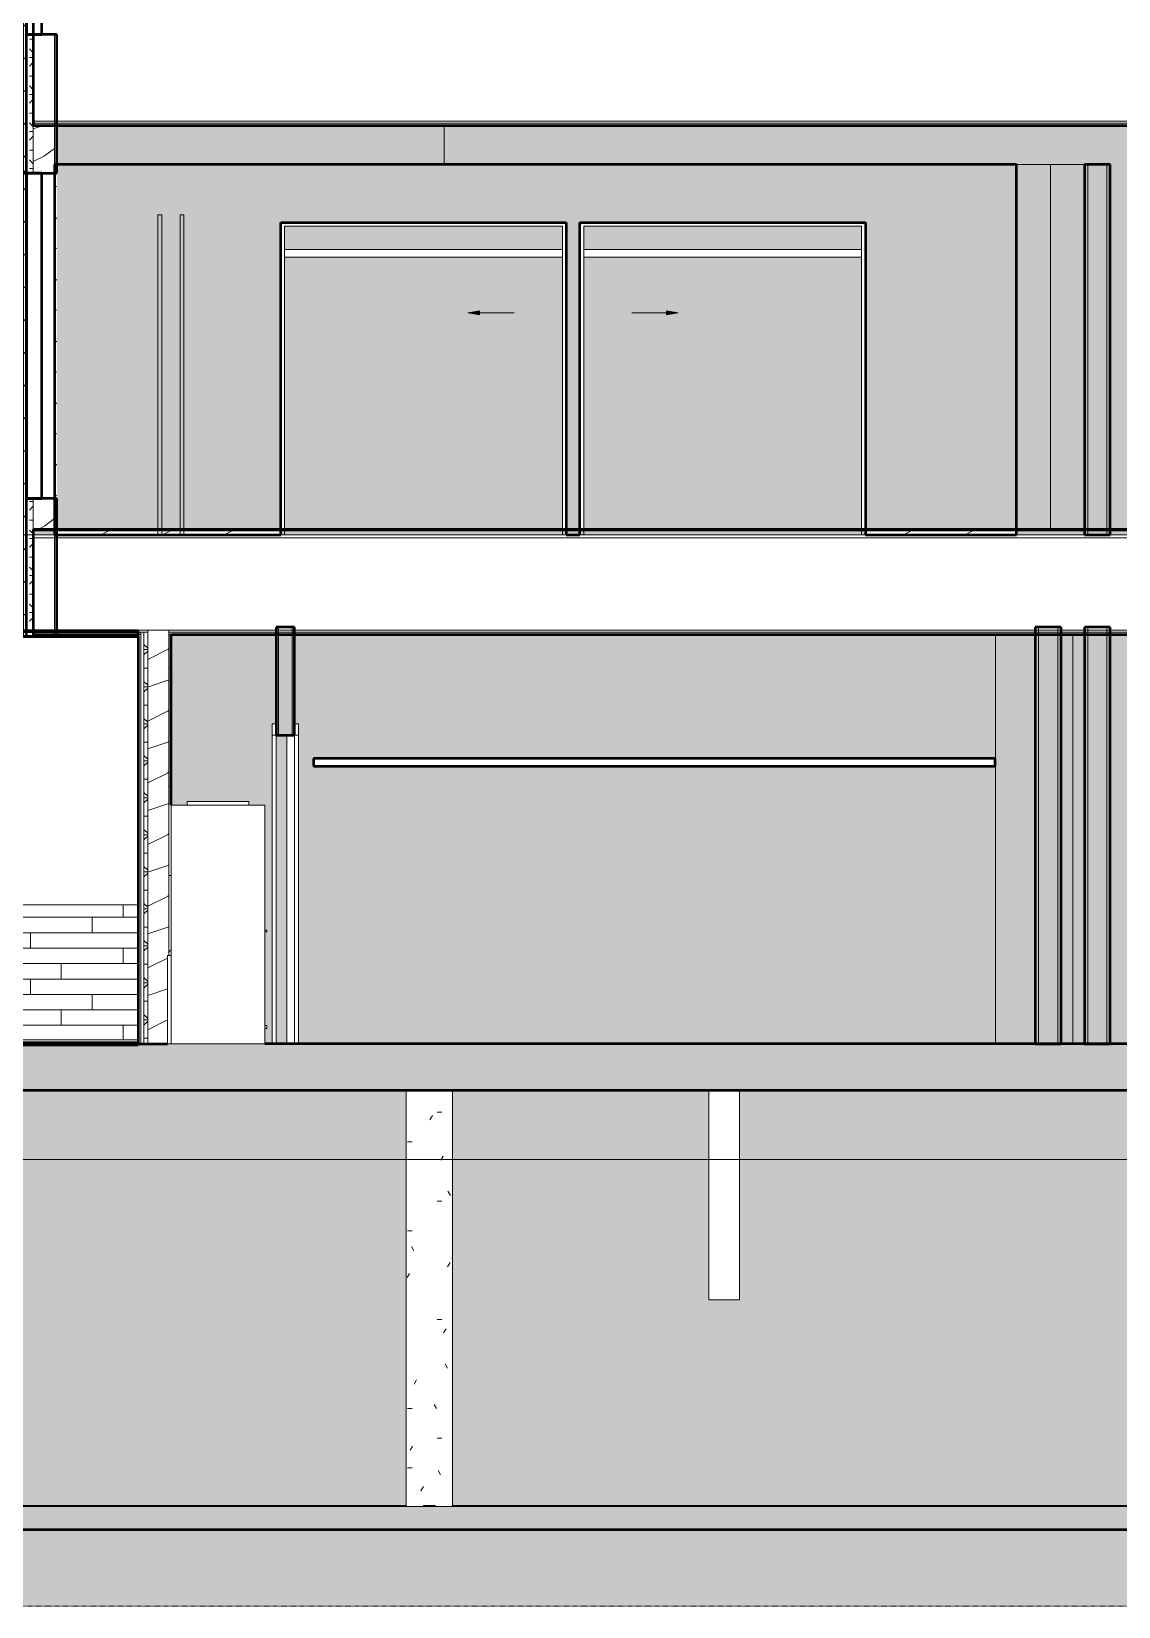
# Model space of a CAD drawing. Header units: inches. Extents: x 9584 to 15274, y -226 to 527.
# Drawn here: x 13151.4 to 13433.1, y -145.9 to 262.5 of the extents above; entities that cross this region are included whole.
import ezdxf

# ---------------------------------------------------------------- set-up
doc = ezdxf.new("R2010")
doc.units = ezdxf.units.IN
doc.header["$MEASUREMENT"] = 0
doc.linetypes.add('Aligning Line 1_8_', pattern=[0.25, 0.125, -0.125])
doc.linetypes.add('Grid Line 1_2_', pattern=[0.875, 0.5, -0.125, 0.125, -0.125])
for name, color, linetype, lineweight in [('0-5', 250, 'Continuous', 13), ('0-6', 90, 'Continuous', 5), ('A-AREA-PATT-2', 254, 'Continuous', 9), ('A-CLNG', 13, 'Continuous', 13), ('A-CLNG-1', 13, 'Continuous', 50), ('A-CLNG-PATT-1', 13, 'Continuous', 9), ('A-DETL-GENF', 92, 'Continuous', 9), ('A-DETL-GENF-2', 7, 'Continuous', 9), ('A-DOOR-3', 50, 'Continuous', 20), ('A-DOOR-FRAM-1', 7, 'Continuous', 9), ('A-DOOR-FRAM-2', 50, 'Continuous', 20), ('A-FLOR', 192, 'Continuous', 13), ('A-FLOR-1', 192, 'Continuous', 50), ('A-FLOR-LEVL-1', 51, 'Grid Line 1_2_', 9), ('A-FLOR-MCUT', 51, 'Continuous', 13), ('A-FLOR-PATT-1', 8, 'Continuous', 9), ('A-GENM', 5, 'Continuous', 9), ('A-GENM-2', 7, 'Continuous', 9), ('A-GENM-3', 5, 'Continuous', 50), ('A-WALL', 113, 'Continuous', 13), ('A-WALL-1', 250, 'Continuous', 13), ('A-WALL-2', 10, 'Continuous', 50), ('A-WALL-3', 113, 'Continuous', 50), ('A-WALL-PATT-1', 253, 'Continuous', 9), ('A-WALL-PATT-5', 111, 'Continuous', 9), ('C-BLDG-PADS-1', 253, 'Continuous', 9), ('C-BLDG-PADS-2', 250, 'Continuous', 13), ('C-TOPO', 7, 'Continuous', 9), ('C-TOPO-1', 10, 'Continuous', 50), ('G-ANNO-SYMB', 111, 'Aligning Line 1_8_', 9), ('G-ANNO-SYMB-1', 147, 'Aligning Line 1_8_', 9), ('M-EQPM-1', 7, 'Continuous', 9), ('Q-CASE-1', 10, 'Continuous', 50), ('Q-CASE-2', 7, 'Continuous', 9), ('S-COLS', 52, 'Continuous', 9)]:
    doc.layers.add(name, color=color, linetype=linetype, lineweight=lineweight)
doc.layers.add('A-AREA-PATT-1', color=7, linetype='Continuous', lineweight=9, transparency=1)
pattern_1 = [(216.87, (3263.504, 75.018), (47.980943, 31.987086), [7.997, -71.971]), (206.565, (3273.1, 70.22), (-15.993714, -15.994133), [17.881, -17.881]), (198.435, (3273.1, 62.223), (-31.98674, -15.99388), [10.115, -40.461])]
pattern_2 = [(0, (14338.271, 59.024), (30.72, 7.68), [1.267, -21.773, 1.267, -21.773, -122.88]), (0, (14338.271, 59.024), (30.72, 7.68), [-46.08, 1.267, -44.813, 1.267, -21.773, -53.76]), (0, (14338.271, 59.024), (30.72, 7.68), [-115.2, 1.267, -14.093, 1.267, -37.133]), (120, (14349.791, 62.864), (-22.011075, 22.7643), [1.267, -21.773, 1.267, -21.773, -122.88]), (120, (14349.791, 62.864), (-22.011075, 22.7643), [-46.08, 1.267, -44.813, 1.267, -21.773, -53.76]), (120, (14349.791, 62.864), (-22.011075, 22.7643), [-115.2, 1.267, -14.093, 1.267, -37.133]), (240, (14353.631, 78.224), (-8.708925, -30.4443), [1.267, -21.773, 1.267, -21.773, -122.88]), (240, (14353.631, 78.224), (-8.708925, -30.4443), [-46.08, 1.267, -44.813, 1.267, -21.773, -53.76]), (240, (14353.631, 78.224), (-8.708925, -30.4443), [-115.2, 1.267, -14.093, 1.267, -37.133])]
pattern_3 = [(50, (14338.271, 59.024), (27.5427, -2.40992), [2.88, -31.68]), (355, (14338.27, 59.024), (-5.32784, 28.88427), [2.304, -25.344]), (100.451, (14340.567, 58.823), (22.2153, 26.47393), [2.448, -26.924]), (46.184, (14338.27, 66.704), (40.9819, -6.3564), [4.32, -47.52]), (96.636, (14341.687, 66.175), (35.8907, 37.4062), [3.671, -40.386]), (351.184, (14338.27, 66.704), (35.891, 37.4062), [3.456, -38.016]), (21, (14342.111, 64.784), (22.92104, -15.46073), [2.88, -31.68]), (326, (14342.11, 64.784), (9.34353, 27.84574), [2.304, -25.344]), (71.451, (14344.02, 63.496), (32.26477, 12.3844), [2.448, -26.924]), (37.5, (14338.271, 59.024), (0.466855, 12.78271), [1.267, -23.77, 1.267, -24.461, -25.44]), (37.5, (14338.271, 59.024), (0.466855, 12.78271), [-50.765, 1.267, -24.173]), (7.5, (14338.271, 59.024), (10.10159, 15.14509), [1.267, -13.402, 1.267, -23.194, -9.696]), (7.5, (14338.271, 59.024), (10.10159, 15.14509), [-39.13, 1.267, -8.429]), (327.5, (14329.708, 59.024), (20.49916, -0.86578), [1.267, -8.333, 1.267, -28.685, -39.744]), (327.5, (14329.708, 59.024), (20.49916, -0.86578), [-39.552, 1.267, -38.477]), (317.5, (14325.868, 59.024), (22.39478, 3.8443), [1.267, -11.213, 1.267, -18.624, -28.224]), (317.5, (14325.868, 59.024), (22.39478, 3.8443), [-32.371, 1.267, -26.957])]
pattern_4 = [(0, (14338.2713, 59.024), (0, 4.798), []), (315, (14338.2713, 59.024), (4.798427, 0), [6.786, -6.786]), (45, (14338.2713, 59.024), (4.798427, 0), [6.786, -6.786])]
pattern_5 = [(216.87, (14344.6693, 75.018), (47.980943, 31.987086), [7.997, -71.971]), (206.565, (14354.265, 70.22), (-15.993714, -15.994133), [17.881, -17.881]), (198.435, (14354.2653, 62.223), (-31.98674, -15.99388), [10.115, -40.461])]
pattern_6 = [(135, (3257.106, 59.024), (-4.24264, -4.24264), [])]

# ---------------------------------------------------------------- blocks, each defined once
blk = doc.blocks.new('CTR - 2nd Phase_rvt-2-BUILDING SECTION - NORTH_SOUTH - LOOKING WEST')
at = {"layer": 'A-FLOR-LEVL-1'}
for p, q in [((1856.66, 132), (4168.71, 132)), ((1856.66, 0), (4168.71, 0)), ((1856.66, -30), (4168.71, -30)), ((1856.66, -120), (4168.71, -120))]:
    blk.add_line(p, q, dxfattribs=at)
blk = doc.blocks.new('HVAC_SPVU_AlliedAir_MGE4 - HVAC_SPVU_AlliedAir_MGE4-1352620-BUILDING SECTION - NORTH_SOUTH - LOOKING WEST')
at = {"layer": 'M-EQPM-1'}
for p, q in [((2106.45, 0), (2106.45, 61.87)), ((2106.45, 61.87), (2130.7, 61.87)), ((2110.57, 62.87), (2126.57, 62.87)), ((2110.57, 61.87), (2110.57, 62.87)), ((2126.57, 61.87), (2126.57, 62.87)), ((2130.7, 61.87), (2130.7, 0)), ((2131.2, 29.5), (2130.7, 29.5)), ((2130.7, 29), (2131.2, 29)), ((2131.2, 29.49), (2131.2, 29.25)), ((2131.2, 29.25), (2131.2, 29.01)), ((2105.45, 0), (2105.45, 22.87)), ((2105.45, 22.87), (2106.45, 22.87)), ((2106.45, 22.87), (2106.45, 0)), ((2131.2, 4.75), (2130.7, 4.75)), ((2131.2, 4.74), (2131.2, 4.37)), ((2131.2, 4.37), (2131.2, 4.01)), ((2130.7, 4), (2131.2, 4)), ((2105.45, 0), (2106.45, 0)), ((2106.45, 0), (2130.7, 0))]:
    blk.add_line(p, q, dxfattribs=at)
blk = doc.blocks.new('Single-Flush - 30_ x 80_-V66-BUILDING SECTION - NORTH_SOUTH - LOOKING WEST')
at = {"layer": 'A-DOOR-3'}
for p, q in [((2136.37, 80), (2136.37, 0)), ((2138.37, 80), (2136.37, 80)), ((2138.37, 0), (2138.37, 80)), ((2136.37, 0), (2138.37, 0))]:
    blk.add_line(p, q, dxfattribs=at)
at = {"layer": 'A-DOOR-FRAM-1'}
for p, q in [((2132.62, 0), (2132.62, 80)), ((2133.62, 80), (2133.62, 0)), ((2139.37, 80), (2139.37, 0))]:
    blk.add_line(p, q, dxfattribs=at)
at = {"layer": 'A-DOOR-FRAM-2'}
for p, q in [((2132.62, 83), (2132.62, 80)), ((2133.62, 83), (2132.62, 83)), ((2133.62, 80), (2133.62, 83)), ((2139.37, 83), (2138.37, 83)), ((2138.37, 83), (2138.37, 80)), ((2139.37, 80), (2139.37, 83)), ((2132.62, 80), (2133.62, 80)), ((2138.37, 80), (2139.37, 80))]:
    blk.add_line(p, q, dxfattribs=at)
blk = doc.blocks.new('OD_CW_Closet - OD_CW_Closet-1801917-BUILDING SECTION - NORTH_SOUTH - LOOKING WEST')
at = {"layer": 'Q-CASE-1'}
for p, q in [((2143.27, 74), (2143.27, 72)), ((2319.92, 74), (2143.27, 74)), ((2319.92, 72), (2319.92, 74)), ((2143.27, 72), (2319.92, 72))]:
    blk.add_line(p, q, dxfattribs=at)
blk = doc.blocks.new('Single-Flush - 30_ x 80_-V75-BUILDING SECTION - NORTH_SOUTH - LOOKING WEST')
at = {"layer": 'A-DOOR-FRAM-2'}
for p, q in [((2102.97, 215), (2102.97, 132)), ((2103.97, 215), (2102.97, 215)), ((2103.97, 132), (2103.97, 215)), ((2109.72, 215), (2108.72, 215)), ((2108.72, 215), (2108.72, 132)), ((2109.72, 132), (2109.72, 215)), ((2102.97, 132), (2103.97, 132)), ((2108.72, 132), (2109.72, 132))]:
    blk.add_line(p, q, dxfattribs=at)
blk = doc.blocks.new('FOLDING_SLIDING CLOSET - 72_ x 80_-V76-BUILDING SECTION - NORTH_SOUTH - LOOKING WEST')
at = {"layer": 'A-DETL-GENF'}
blk.add_hatch(color=256, dxfattribs=at).paths.add_polyline_path([(2186.34, 189), (2186.34, 190.06), (2183.32, 189.53)], flags=0)
at = {"layer": 'A-DETL-GENF-2'}
for p, q in [((2186.34, 190.06), (2183.32, 189.53)), ((2195.32, 189.53), (2183.32, 189.53)), ((2183.32, 189.53), (2186.34, 189)), ((2186.34, 189), (2186.34, 190.06))]:
    blk.add_line(p, q, dxfattribs=at)
at = {"layer": 'A-DOOR-FRAM-2'}
for p, q in [((2208.82, 213), (2134.82, 213)), ((2134.82, 213), (2134.82, 132)), ((2208.82, 132), (2208.82, 213)), ((2135.82, 132), (2135.82, 212)), ((2135.82, 212), (2207.82, 212)), ((2207.82, 212), (2207.82, 132)), ((2134.82, 132), (2135.82, 132)), ((2207.82, 132), (2208.82, 132))]:
    blk.add_line(p, q, dxfattribs=at)
blk = doc.blocks.new('OD_CW_Closet - OD_CW_Closet-1861637-BUILDING SECTION - NORTH_SOUTH - LOOKING WEST')
at = {"layer": 'Q-CASE-2'}
for p, q in [((2207.82, 206), (2135.82, 206)), ((2285.32, 206), (2213.32, 206)), ((2135.82, 204), (2207.82, 204)), ((2213.32, 204), (2285.32, 204))]:
    blk.add_line(p, q, dxfattribs=at)
blk = doc.blocks.new('FOLDING_SLIDING CLOSET - 72_ x 80_-V77-BUILDING SECTION - NORTH_SOUTH - LOOKING WEST')
at = {"layer": 'A-DETL-GENF'}
blk.add_hatch(color=256, dxfattribs=at).paths.add_polyline_path([(2234.81, 189), (2237.82, 189.53), (2234.81, 190.06)], flags=0)
at = {"layer": 'A-DETL-GENF-2'}
for p, q in [((2225.82, 189.53), (2237.82, 189.53)), ((2234.81, 190.06), (2237.82, 189.53)), ((2234.81, 189), (2234.81, 190.06)), ((2237.82, 189.53), (2234.81, 189))]:
    blk.add_line(p, q, dxfattribs=at)
at = {"layer": 'A-DOOR-FRAM-2'}
for p, q in [((2286.32, 213), (2212.32, 213)), ((2212.32, 213), (2212.32, 132)), ((2286.32, 132), (2286.32, 213)), ((2213.32, 132), (2213.32, 212)), ((2213.32, 212), (2285.32, 212)), ((2285.32, 212), (2285.32, 132)), ((2212.32, 132), (2213.32, 132)), ((2285.32, 132), (2286.32, 132))]:
    blk.add_line(p, q, dxfattribs=at)
blk = doc.blocks.new('CTR - 1st Phase - Unit Layouts_rvt-2-BUILDING SECTION - NORTH_SOUTH - LOOKING WEST')
at = {"layer": 'A-WALL-PATT-1'}
h = blk.add_hatch(dxfattribs=at)
h.set_pattern_fill('FP_45', color=256, style=0, pattern_type=2)
h.set_pattern_definition(pattern_1)
h.paths.add_polyline_path([(2076.17, 132), (2134.82, 132), (2134.82, 133.37), (2076.8, 133.37), (2076.8, 228), (2076.17, 228), (2076.17, 132.8)], flags=0)
h.paths.add_polyline_path([(2286.32, 132), (2325.51, 132), (2325.51, 133.37), (2286.32, 133.37)], flags=0)
h.paths.add_polyline_path([(2212.32, 133.25), (2212.32, 133.37), (2208.82, 133.37), (2208.82, 133.25), (2212.27, 133.25)], flags=0)
h = blk.add_hatch(dxfattribs=at)
h.set_pattern_fill('FP_45', color=256, style=0, pattern_type=2)
h.set_pattern_definition(pattern_1)
h.paths.add_polyline_path([(2348.92, 133), (2348.92, 133.37), (2343.97, 133.37), (2343.97, 133)], flags=0)
at = {"layer": 'A-WALL-1'}
for p, q in [((2325.51, 228), (2326.48, 228)), ((2334.3, 228), (2326.48, 228)), ((2343.08, 228), (2334.3, 228)), ((2334.3, 133.37), (2334.3, 228)), ((2343.97, 228), (2343.97, 132)), ((2348.92, 228), (2348.92, 132)), ((2134.25, 108), (2134.25, 80)), ((2137.75, 108), (2137.75, 80)), ((2331.22, 108), (2331.22, 0)), ((2336.17, 108), (2336.17, 0)), ((2343.97, 108), (2343.97, 0)), ((2348.92, 108), (2348.92, 0)), ((2320.02, 106.12), (2320.02, 0)), ((2340.07, 0), (2340.07, 106.12)), ((2133.62, 0), (2133.62, 80))]:
    blk.add_line(p, q, dxfattribs=at)
at = {"layer": 'A-WALL-2'}
for p, q in [((2325.51, 228), (2076.17, 228)), ((2076.17, 228), (2076.17, 132)), ((2325.51, 132), (2325.51, 228)), ((2349.8, 228), (2343.08, 228)), ((2343.08, 228), (2343.08, 132)), ((2349.8, 132), (2349.8, 228)), ((2134.82, 132), (2134.82, 213)), ((2134.82, 213), (2208.82, 213)), ((2208.82, 213), (2208.82, 132)), ((2212.32, 132), (2212.32, 213)), ((2212.32, 213), (2286.32, 213)), ((2286.32, 213), (2286.32, 132)), ((2076.17, 132), (2134.82, 132)), ((2208.82, 132), (2212.32, 132)), ((2286.32, 132), (2325.51, 132)), ((2343.08, 132), (2349.8, 132)), ((2138.37, 108), (2133.62, 108)), ((2133.62, 108), (2133.62, 80)), ((2138.37, 80), (2138.37, 108)), ((2337.06, 108), (2330.34, 108)), ((2330.34, 108), (2330.34, 0)), ((2337.06, 0), (2337.06, 108)), ((2349.8, 108), (2343.08, 108)), ((2343.08, 108), (2343.08, 0)), ((2349.8, 0), (2349.8, 108)), ((2133.62, 80), (2138.37, 80)), ((2330.34, 0), (2337.06, 0)), ((2343.08, 0), (2349.8, 0))]:
    blk.add_line(p, q, dxfattribs=at)
at = {"layer": '0-5'}
for name in ['Single-Flush - 30_ x 80_-V75-BUILDING SECTION - NORTH_SOUTH - LOOKING WEST', 'FOLDING_SLIDING CLOSET - 72_ x 80_-V76-BUILDING SECTION - NORTH_SOUTH - LOOKING WEST', 'FOLDING_SLIDING CLOSET - 72_ x 80_-V77-BUILDING SECTION - NORTH_SOUTH - LOOKING WEST', 'OD_CW_Closet - OD_CW_Closet-1861637-BUILDING SECTION - NORTH_SOUTH - LOOKING WEST', 'Single-Flush - 30_ x 80_-V66-BUILDING SECTION - NORTH_SOUTH - LOOKING WEST', 'OD_CW_Closet - OD_CW_Closet-1801917-BUILDING SECTION - NORTH_SOUTH - LOOKING WEST', 'HVAC_SPVU_AlliedAir_MGE4 - HVAC_SPVU_AlliedAir_MGE4-1352620-BUILDING SECTION - NORTH_SOUTH - LOOKING WEST']:
    blk.add_blockref(name, (0, 0), dxfattribs=at)
blk = doc.blocks.new('CTR  - Topography_rvt-2-BUILDING SECTION - NORTH_SOUTH - LOOKING WEST')
at = {"layer": 'C-BLDG-PADS-1'}
h = blk.add_hatch(dxfattribs=at)
h.set_pattern_fill('FP_44', color=256, style=0, pattern_type=2)
h.set_pattern_definition([(50, (3257.106, 59.024), (27.5427, -2.40992), [2.88, -31.68]), (355, (3257.106, 59.024), (-5.32784, 28.88427), [2.304, -25.344]), (100.451, (3259.402, 58.823), (22.2153, 26.47393), [2.448, -26.924]), (46.184, (3257.106, 66.704), (40.9819, -6.3564), [4.32, -47.52]), (96.636, (3260.522, 66.175), (35.8907, 37.4062), [3.671, -40.386]), (351.184, (3257.106, 66.704), (35.891, 37.4062), [3.456, -38.016]), (21, (3260.946, 64.784), (22.92104, -15.46073), [2.88, -31.68]), (326, (3260.946, 64.784), (9.34353, 27.84574), [2.304, -25.344]), (71.451, (3262.856, 63.496), (32.26477, 12.3844), [2.448, -26.924]), (37.5, (3257.106, 59.024), (0.466855, 12.78271), [1.267, -23.77, 1.267, -24.461, -25.44]), (37.5, (3257.106, 59.024), (0.466855, 12.78271), [-50.765, 1.267, -24.173]), (7.5, (3257.106, 59.024), (10.10159, 15.14509), [1.267, -13.402, 1.267, -23.194, -9.696]), (7.5, (3257.106, 59.024), (10.10159, 15.14509), [-39.13, 1.267, -8.429]), (327.5, (3248.543, 59.024), (20.49916, -0.86578), [1.267, -8.333, 1.267, -28.685, -39.744]), (327.5, (3248.543, 59.024), (20.49916, -0.86578), [-39.552, 1.267, -38.477]), (317.5, (3244.703, 59.024), (22.39478, 3.8443), [1.267, -11.213, 1.267, -18.624, -28.224]), (317.5, (3244.703, 59.024), (22.39478, 3.8443), [-32.371, 1.267, -26.957])])
h.paths.add_polyline_path([(3277.51, -126), (3824.32, -126), (3824.32, -120), (1953.38, -120), (1953.38, -126), (3145.09, -126)], flags=0)
at = {"layer": 'C-TOPO'}
h = blk.add_hatch(dxfattribs=at)
h.set_pattern_fill('FP_51', color=256, style=0, pattern_type=2)
h.set_pattern_definition([(0, (3257.106, 59.024), (24, 24), [24, -24]), (0, (3257.106, 68.024), (24, 24), [24, -24]), (0, (3257.106, 77.024), (24, 24), [24, -24]), (90, (3260.106, 80.024), (-24, 24), [24, -24]), (90, (3269.106, 80.024), (-24, 24), [24, -24]), (90, (3278.106, 80.024), (-24, 24), [24, -24])])
h.paths.add_polyline_path([(3145.09, -145.9), (3824.32, -145.9), (3824.32, -126.01), (1953.38, -126.01), (1953.38, -145.9), (3012.68, -145.9)], flags=0)
at = {"layer": 'A-FLOR-LEVL-1'}
for p, q in [((1856.66, 0), (4168.71, 0)), ((1856.66, -120), (4168.71, -120))]:
    blk.add_line(p, q, dxfattribs=at)
at = {"layer": 'C-BLDG-PADS-2'}
for p, q in [((3824.32, -120), (1953.38, -120)), ((1953.38, -126), (3824.32, -126))]:
    blk.add_line(p, q, dxfattribs=at)
at = {"layer": 'C-TOPO'}
blk.add_line((3492.92, -126.01), (1953.38, -126.01), dxfattribs=at)
at = {"layer": 'C-TOPO-1'}
blk.add_line((3492.92, -126.01), (1953.38, -126.01), dxfattribs=at)
at = {"layer": 'G-ANNO-SYMB-1'}
blk.add_line((1953.38, 0), (4071.98, 0), dxfattribs=at)
blk = doc.blocks.new('Parking_Stall_Multiple - STANDARD-1953997-BUILDING SECTION - NORTH_SOUTH - LOOKING WEST')
at = {"layer": 'A-GENM-2'}
for p, q in [((2065.82, -119.75), (2167.32, -119.75)), ((2171.82, -119.75), (2174.82, -119.75)), ((2171.82, -119.75), (2171.82, -120)), ((2171.82, -119.75), (2174.82, -119.75)), ((2171.82, -119.75), (2171.82, -120)), ((2174.82, -120), (2174.82, -119.75)), ((2174.82, -119.75), (2174.82, -120)), ((2179.32, -119.75), (2280.82, -119.75)), ((2280.82, -119.75), (2283.82, -119.75)), ((2280.82, -119.75), (2280.82, -120)), ((2280.82, -119.75), (2283.82, -119.75)), ((2280.82, -119.75), (2280.82, -120)), ((2283.82, -120), (2283.82, -119.75)), ((2283.82, -119.75), (2389.82, -119.75)), ((2283.82, -119.75), (2283.82, -120))]:
    blk.add_line(p, q, dxfattribs=at)
blk = doc.blocks.new('CTR - 1st Phase - Common Walls_rvt-2-BUILDING SECTION - NORTH_SOUTH - LOOKING WEST')
at = {"layer": 'A-AREA-PATT-1'}
h = blk.add_hatch(color=256, dxfattribs=at)
h.paths.add_polyline_path([(1953.38, -120), (1953.82, -120), (1953.82, -119.75), (2167.32, -119.75), (2167.32, -12), (1953.38, -12)], flags=0)
h.paths.add_polyline_path([(3819.32, -120), (3819.32, -12), (3721.12, -12), (3721.12, -66.41), (3713.12, -66.41), (3713.12, -12), (3487.32, -12), (3487.32, -119.75), (3809.82, -119.75), (3809.82, -120)], flags=0)
h.paths.add_polyline_path([(2179.32, -119.75), (2494.32, -119.75), (2494.32, -12), (2492.14, -12), (2492.14, -66.41), (2484.14, -66.41), (2484.14, -12), (2253.74, -12), (2253.74, -66.41), (2245.74, -66.41), (2245.74, -12), (2179.32, -12), (2179.32, -61.78)], flags=0)
h.paths.add_polyline_path([(2610.82, -119.75), (2821.32, -119.75), (2821.32, -12), (2799.71, -12), (2799.71, -66.41), (2791.71, -66.41), (2791.71, -12), (2506.32, -12), (2506.32, -119.75), (2607.82, -119.75)], flags=0)
h.paths.add_polyline_path([(3414.11, -119.75), (3475.32, -119.75), (3475.32, -12), (3414.11, -12), (3414.11, -66.41), (3406.11, -66.41), (3406.11, -12), (3160.32, -12), (3160.32, -119.75), (3409.92, -119.75)], flags=0)
h.paths.add_polyline_path([(2833.32, -119.75), (3148.32, -119.75), (3148.32, -12), (3106.91, -12), (3106.91, -66.41), (3098.91, -66.41), (3098.91, -12), (2833.32, -12), (2833.32, -61.78)], flags=0)
at = {"layer": 'A-AREA-PATT-2'}
h = blk.add_hatch(color=256, dxfattribs=at)
h.paths.add_polyline_path([(2076.8, 133.37), (2134.82, 133.37), (2134.82, 213), (2208.82, 213), (2208.82, 133.37), (2212.32, 133.37), (2212.32, 213), (2286.32, 213), (2286.32, 133.37), (2358.52, 133.37), (2358.52, 219), (2359.52, 219), (2359.52, 133.37), (2415.92, 133.37), (2415.92, 219), (2425.62, 219), (2425.62, 133.37), (2459.95, 133.37), (2459.95, 150), (2495.95, 150), (2495.95, 166.5), (2501, 166.5), (2501, 168), (2499.75, 168), (2499.75, 168.5), (2515.57, 168.5), (2515.59, 171), (2515.76, 171), (2515.76, 177.27), (2515.5, 177.74), (2515.35, 177.89), (2514.87, 178), (2512.69, 177.99), (2511.85, 177.78), (2511.26, 177.38), (2510.78, 176.58), (2510.64, 175.87), (2510.6, 174.5), (2509.89, 174.5), (2509.92, 176.06), (2510.11, 176.98), (2510.73, 177.91), (2511.68, 178.54), (2512.76, 178.75), (2514.95, 178.71), (2515.48, 178.61), (2515.76, 178.51), (2516.32, 177.89), (2516.51, 177.19), (2516.51, 171), (2517.05, 171), (2517.04, 168), (2515.45, 168), (2515.45, 166.5), (2519.95, 166.5), (2519.97, 159.61), (2520.06, 159.52), (2520.14, 159.29), (2520.24, 157.92), (2520.1, 157.77), (2519.95, 157.75), (2519.95, 133.37), (2567.72, 133.37), (2567.72, 238.12), (2076.8, 238.12), (2076.8, 141.94)], flags=0)
h.paths.add_polyline_path([(2135.82, 133.37), (2207.82, 133.37), (2207.82, 204), (2135.82, 204), (2135.82, 142.2)], flags=0)
h.paths.add_polyline_path([(2213.32, 133.37), (2285.32, 133.4), (2285.32, 204), (2213.32, 204), (2213.32, 142.53)], flags=0)
h.paths.add_polyline_path([(2186.34, 189), (2183.32, 189.53), (2186.34, 190.06)], flags=0)
h.paths.add_polyline_path([(2234.81, 189), (2234.81, 190.06), (2237.82, 189.53)], flags=0)
h.paths.add_polyline_path([(2519.95, 192), (2507.95, 192), (2507.95, 228), (2519.95, 228)], flags=0)
h.paths.add_polyline_path([(2141.82, 206), (2207.82, 206), (2207.82, 212), (2135.82, 212), (2135.82, 206)], flags=0)
h.paths.add_polyline_path([(2218.21, 206), (2285.32, 206), (2285.32, 212), (2213.32, 212), (2213.32, 206)], flags=0)
h = blk.add_hatch(color=256, dxfattribs=at)
h.paths.add_polyline_path([(2136.37, 0), (2136.37, 80), (2138.37, 80), (2138.37, 83), (2139.37, 83), (2139.37, 0), (2358.52, 0), (2358.52, 87), (2359.52, 87), (2359.52, 0), (2415.92, 0), (2415.92, 87), (2428.45, 87), (2428.45, 0), (2459.95, 0), (2459.95, 18), (2495.95, 18), (2495.95, 34.5), (2501, 34.5), (2501, 36), (2499.75, 36), (2499.75, 36.5), (2515.57, 36.5), (2515.59, 39), (2515.76, 39), (2515.76, 45.27), (2515.5, 45.74), (2515.35, 45.89), (2514.87, 46), (2512.69, 45.99), (2511.85, 45.78), (2511.26, 45.38), (2510.78, 44.58), (2510.64, 43.87), (2510.6, 42.5), (2509.89, 42.5), (2509.92, 44.06), (2510.11, 44.98), (2510.73, 45.91), (2511.68, 46.54), (2512.76, 46.75), (2514.95, 46.71), (2515.48, 46.61), (2515.76, 46.51), (2516.32, 45.89), (2516.51, 45.19), (2516.51, 39), (2517.05, 39), (2517.04, 36), (2515.45, 36), (2515.45, 34.5), (2519.95, 34.5), (2519.95, 0), (2634.92, 0), (2634.92, 106.12), (2106.45, 106.12), (2106.45, 61.87), (2110.57, 61.87), (2110.57, 62.87), (2126.57, 62.87), (2126.57, 61.87), (2130.7, 61.87), (2130.7, 29.49), (2131.2, 29.47), (2131.2, 29.01), (2130.7, 29.01), (2130.7, 4.74), (2131.2, 4.7), (2131.2, 4.01), (2130.7, 4.01), (2130.7, 0), (2132.62, 0), (2132.62, 83), (2133.62, 83), (2133.62, 0)], flags=0)
h.paths.add_polyline_path([(2152, 72), (2143.27, 72), (2143.27, 74), (2319.92, 74), (2319.92, 72), (2218.21, 72)], flags=0)
at = {"layer": 'A-FLOR-LEVL-1'}
for p, q in [((1856.66, 132), (4168.71, 132)), ((1856.66, 0), (4168.71, 0)), ((1856.66, -30), (4168.71, -30)), ((1856.66, -120), (4168.71, -120))]:
    blk.add_line(p, q, dxfattribs=at)
at = {"layer": 'G-ANNO-SYMB-1'}
blk.add_line((1953.38, 0), (4071.98, 0), dxfattribs=at)
at = {"layer": '0-5'}
blk.add_blockref('Parking_Stall_Multiple - STANDARD-1953997-BUILDING SECTION - NORTH_SOUTH - LOOKING WEST', (0, 0), dxfattribs=at)
blk = doc.blocks.new('Concrete-Rectangular-Column - ONE-V50-BUILDING SECTION - NORTH_SOUTH - LOOKING WEST')
at = {"layer": 'S-COLS'}
h = blk.add_hatch(dxfattribs=at)
h.set_pattern_fill('FP_43', color=256, style=0, pattern_type=2)
h.set_pattern_definition([(0, (3257.106, 59.024), (30.72, 7.68), [1.267, -21.773, 1.267, -21.773, -122.88]), (0, (3257.106, 59.024), (30.72, 7.68), [-46.08, 1.267, -44.813, 1.267, -21.773, -53.76]), (0, (3257.106, 59.024), (30.72, 7.68), [-115.2, 1.267, -14.093, 1.267, -37.133]), (120, (3268.626, 62.864), (-22.011075, 22.7643), [1.267, -21.773, 1.267, -21.773, -122.88]), (120, (3268.626, 62.864), (-22.011075, 22.7643), [-46.08, 1.267, -44.813, 1.267, -21.773, -53.76]), (120, (3268.626, 62.864), (-22.011075, 22.7643), [-115.2, 1.267, -14.093, 1.267, -37.133]), (240, (3272.466, 78.224), (-8.708925, -30.4443), [1.267, -21.773, 1.267, -21.773, -122.88]), (240, (3272.466, 78.224), (-8.708925, -30.4443), [-46.08, 1.267, -44.813, 1.267, -21.773, -53.76]), (240, (3272.466, 78.224), (-8.708925, -30.4443), [-115.2, 1.267, -14.093, 1.267, -37.133])])
h.paths.add_polyline_path([(2167.32, -120), (2171.82, -120), (2171.82, -119.75), (2174.82, -119.75), (2174.82, -120), (2179.32, -120), (2179.32, -12), (2167.32, -12), (2167.32, -119.75)], flags=0)
for p, q in [((2167.32, -120), (2167.32, -12)), ((2179.32, -12), (2179.32, -120))]:
    blk.add_line(p, q, dxfattribs=at)
blk = doc.blocks.new('_THE_ WINDOW _ DOOR - hvac panel-1942376-BUILDING SECTION - NORTH_SOUTH - LOOKING WEST')
at = {"layer": 'A-GENM'}
h = blk.add_hatch(dxfattribs=at)
h.set_pattern_fill('FP_50', color=256, style=0, pattern_type=2)
h.set_pattern_definition(pattern_6)
h.paths.add_polyline_path([(2067.92, 105.75), (2068.92, 105.75), (2068.92, 225.75), (2067.92, 225.75), (2067.92, 106.45)], flags=0)
at = {"layer": 'A-GENM-3'}
for p, q in [((2068.92, 225.75), (2067.92, 225.75)), ((2067.92, 225.75), (2067.92, 105.75)), ((2068.92, 105.75), (2068.92, 225.75)), ((2072.92, 225.75), (2068.92, 225.75)), ((2068.92, 225.75), (2068.92, 141.37)), ((2072.92, 141.37), (2072.92, 225.75)), ((2068.92, 141.37), (2072.92, 141.37)), ((2067.92, 105.75), (2068.92, 105.75))]:
    blk.add_line(p, q, dxfattribs=at)
blk = doc.blocks.new('_THE_ WINDOW _ DOOR - hvac panel-1942377-BUILDING SECTION - NORTH_SOUTH - LOOKING WEST')
at = {"layer": 'A-GENM'}
h = blk.add_hatch(dxfattribs=at)
h.set_pattern_fill('FP_50', color=256, style=0, pattern_type=2)
h.set_pattern_definition(pattern_6)
h.paths.add_polyline_path([(2067.92, 226.12), (2068.92, 226.12), (2068.92, 346.12), (2067.92, 346.12), (2067.92, 228)], flags=0)
at = {"layer": 'A-GENM-3'}
for p, q in [((2068.92, 346.12), (2067.92, 346.12)), ((2067.92, 346.12), (2067.92, 226.12)), ((2068.92, 226.12), (2068.92, 346.12)), ((2072.92, 346.12), (2068.92, 346.12)), ((2068.92, 346.12), (2068.92, 261.75)), ((2072.92, 261.75), (2072.92, 346.12)), ((2068.92, 261.75), (2072.92, 261.75)), ((2067.92, 226.12), (2068.92, 226.12))]:
    blk.add_line(p, q, dxfattribs=at)
blk = doc.blocks.new('077123 - Manufactured Gutters and Downspouts - 077123 - Manufactured Gutters and Downspouts-2003419-BUILDING SECTION - NORTH_SOUTH - LOOKING WEST')
at = {"layer": 'A-GENM'}
for p, q in [((2484.14, -66.41), (2484.14, -12)), ((2492.14, -12), (2492.14, -66.41)), ((2484.14, -66.41), (2492.14, -66.41))]:
    blk.add_line(p, q, dxfattribs=at)

msp = doc.modelspace()

# ---------------------------------------------------------------- hatches: boundary and pattern name
at = {"layer": 'A-CLNG-PATT-1'}
h = msp.add_hatch(dxfattribs=at)
h.set_pattern_fill('FP_57', color=256, style=0, pattern_type=2)
h.set_pattern_definition([(45, (14338.271, 59.024), (-9.50352, 9.50352), []), (45, (14338.271, 73.424), (-9.50352, 9.50352), [])])
h.paths.add_polyline_path([(14937.9762, 106.625), (14939.5557, 106.625), (14939.2224, 107.125), (14933.6391, 107.125), (14933.6391, 106.75), (14933.5141, 106.625), (14933.6391, 106.625)], flags=0)
h.paths.add_polyline_path([(13159.5465, 106.75), (13178.9891, 106.7634), (13157.9641, 107.125), (13157.9641, 106.75), (13159.537, 106.75)], flags=0)
at = {"layer": 'A-FLOR-PATT-1'}
h = msp.add_hatch(dxfattribs=at)
h.set_pattern_fill('FP_43', color=256, style=0, pattern_type=2)
h.set_pattern_definition(pattern_2)
h.paths.add_polyline_path([(13151.8391, 238.125), (14933.6391, 238.125), (14933.6391, 238.75), (13151.8391, 238.75)], flags=0)
h = msp.add_hatch(dxfattribs=at)
h.set_pattern_fill('FP_44', color=256, style=0, pattern_type=2)
h.set_pattern_definition(pattern_3)
h.paths.add_polyline_path([(13613.8512, 132), (13803.8974, 132), (13803.8974, 133), (13597.7151, 133), (13597.8242, 132), (13603.8891, 132)], flags=0)
h.paths.add_polyline_path([(13953.2049, 132), (14025.1638, 132), (14025.1638, 133), (13827.8307, 133), (13827.8307, 132), (13947.5641, 132)], flags=0)
h.paths.add_polyline_path([(14590.3934, 132), (14616.6322, 132), (14616.6322, 133), (14411.4143, 133), (14411.4143, 132), (14588.1982, 132)], flags=0)
h.paths.add_polyline_path([(14755.909, 132), (14793.0714, 132), (14793.0714, 133), (14704.8697, 133), (14704.8697, 132), (14748.6197, 132)], flags=0)
h.paths.add_polyline_path([(14160.0528, 132), (14401.4143, 132), (14401.4143, 133), (14035.1638, 133), (14035.1638, 132), (14152.8391, 132)], flags=0)
h.paths.add_polyline_path([(13157.3391, 132), (13157.3391, 133), (13151.8391, 133), (13151.8391, 132)], flags=0)
h.paths.add_polyline_path([(13215.9899, 132), (13367.4899, 132), (13367.4899, 133), (13215.9899, 132.9642)], flags=0)
h.paths.add_polyline_path([(13531.0934, 132), (13575.8015, 132), (13575.9106, 133), (13406.6723, 133), (13406.6723, 132), (13524.9141, 132)], flags=0)
h.paths.add_polyline_path([(14033.1638, 132), (14033.1638, 133), (14027.1638, 133), (14027.1638, 132), (14027.6403, 132)], flags=0)
h.paths.add_polyline_path([(14933.6391, 132), (14933.6391, 133), (14867.0714, 133), (14867.0714, 132), (14921.4246, 132)], flags=0)
h.paths.add_polyline_path([(14865.0714, 132), (14865.0714, 133), (14795.0714, 133), (14795.0714, 132), (14863.4942, 132)], flags=0)
h.paths.add_polyline_path([(14409.4143, 132), (14409.4143, 133), (14403.4143, 133), (14403.4143, 132), (14408.3262, 132)], flags=0)
h = msp.add_hatch(dxfattribs=at)
h.set_pattern_fill('FP_43', color=256, style=0, pattern_type=2)
h.set_pattern_definition(pattern_2)
h.paths.add_polyline_path([(14530.3435, 106.125), (14607.0322, 106.125), (14607.0322, 106.75), (13186.9891, 106.75), (13186.9891, 106.125), (14529.1891, 106.125)], flags=0)
h.paths.add_polyline_path([(14921.4246, 106.125), (14933.0141, 106.125), (14933.6391, 106.75), (14742.6447, 106.75), (14742.6447, 106.125), (14911.9891, 106.125)], flags=0)
h.paths.add_polyline_path([(13178.9891, 106.125), (13179.7391, 106.125), (13179.7391, 106.75), (13157.9641, 106.75), (13157.9641, 106.625), (13178.9891, 106.625), (13178.9891, 106.4506)], flags=0)
h = msp.add_hatch(dxfattribs=at)
h.set_pattern_fill('FP_51', color=256, style=0, pattern_type=2)
h.set_pattern_definition([(0, (14338.271, 59.024), (24, 24), [24, -24]), (0, (14338.271, 68.024), (24, 24), [24, -24]), (0, (14338.271, 77.024), (24, 24), [24, -24]), (90, (14341.271, 80.024), (-24, 24), [24, -24]), (90, (14350.271, 80.024), (-24, 24), [24, -24]), (90, (14359.271, 80.024), (-24, 24), [24, -24])])
h.paths.add_polyline_path([(13143.0891, 0), (13178.9891, 0), (13178.9891, 0.25), (13034.5465, 0.25), (13034.5465, 0), (13140.9641, 0)], flags=0)
h = msp.add_hatch(dxfattribs=at)
h.set_pattern_fill('FP_44', color=256, style=0, pattern_type=2)
h.set_pattern_definition(pattern_3)
h.paths.add_polyline_path([(13034.5465, -12), (14910.4891, -12), (14910.4891, 0), (13034.5465, 0)], flags=0)
at = {"layer": 'A-WALL-PATT-5'}
h = msp.add_hatch(dxfattribs=at)
h.set_pattern_fill('FP_46', color=256, style=0, pattern_type=2)
h.set_pattern_definition(pattern_4)
h.paths.add_polyline_path([(13151.0063, 105.75), (13151.8391, 105.75), (13151.8391, 141.375), (13150.8391, 141.375), (13150.8391, 105.75)], flags=0)
h.paths.add_polyline_path([(13151.8391, 225.75), (13151.8391, 261.75), (13150.8391, 261.75), (13150.8391, 225.75)], flags=0)
h.paths.add_polyline_path([(13150.8391, 346.125), (13151.8391, 346.125), (13151.8391, 346.5), (13150.8391, 346.5), (13150.8391, 346.1989)], flags=0)
h = msp.add_hatch(dxfattribs=at)
h.set_pattern_fill('FP_45', color=256, style=0, pattern_type=2)
h.set_pattern_definition(pattern_5)
h.paths.add_polyline_path([(13151.8391, 105.75), (13157.3391, 105.75), (13157.3391, 107.25), (13151.8391, 107.25), (13151.8391, 105.8966)], flags=0)
h.paths.add_polyline_path([(13157.3391, 133.375), (13157.3391, 141.375), (13151.8391, 141.375), (13151.8391, 133.375), (13154.0891, 133.375)], flags=0)
h.paths.add_polyline_path([(13151.8391, 225.75), (13157.3391, 225.75), (13157.3391, 238.125), (13151.8391, 238.125), (13151.8391, 226.125)], flags=0)
h.paths.add_polyline_path([(13151.8391, 346.125), (13157.3391, 346.125), (13157.3391, 346.5), (13151.8391, 346.5), (13151.8391, 346.2412)], flags=0)
h = msp.add_hatch(dxfattribs=at)
h.set_pattern_fill('FP_43', color=256, style=0, pattern_type=2)
h.set_pattern_definition(pattern_2)
h.paths.add_polyline_path([(13157.3391, 106.625), (13157.9641, 106.625), (13157.9641, 107.25), (13157.3391, 107.25), (13157.3391, 106.8647)], flags=0)
h.paths.add_polyline_path([(13157.3391, 228), (13157.9641, 228), (13157.9641, 238.125), (13157.3391, 238.125), (13157.3391, 232.6261)], flags=0)
h = msp.add_hatch(dxfattribs=at)
h.set_pattern_fill('FP_46', color=256, style=0, pattern_type=2)
h.set_pattern_definition(pattern_4)
h.paths.add_polyline_path([(13180.4891, 0), (13181.4891, 0), (13181.4891, 106.75), (13180.4891, 106.75), (13180.4891, 1)], flags=0)
h = msp.add_hatch(dxfattribs=at)
h.set_pattern_fill('FP_45', color=256, style=0, pattern_type=2)
h.set_pattern_definition(pattern_5)
h.paths.add_polyline_path([(13186.6141, 0), (13186.6141, 22.875), (13186.9891, 22.875), (13186.9891, 107.25), (13181.4891, 107.25), (13181.4891, 0)], flags=0)
h = msp.add_hatch(dxfattribs=at)
h.set_pattern_fill('FP_43', color=256, style=0, pattern_type=2)
h.set_pattern_definition(pattern_2)
h.paths.add_polyline_path([(13186.9891, 22.875), (13187.6141, 22.875), (13187.6141, 106.125), (13186.9891, 106.125), (13186.9891, 24.341)], flags=0)
h = msp.add_hatch(dxfattribs=at)
h.set_pattern_fill('FP_55', color=256, style=0, pattern_type=2)
h.set_pattern_definition([(0, (13143.0893, 0.8), (0, 4), []), (90, (13143.089, 0.8), (-8, 8), [4, -28]), (90, (13159.089, 4.8), (-8, 8), [4, -28])])
h.paths.add_polyline_path([(13145.2141, 1), (13178.9891, 1), (13178.9891, 36), (13145.2141, 36), (13145.2141, 22.3336)], flags=0)

# ---------------------------------------------------------------- linework, layer by layer
at = {"layer": 'A-CLNG'}
msp.add_line((13178.9891, 106.625), (13149.3391, 106.625), dxfattribs=at)
at = {"layer": 'A-CLNG-1'}
for p, q in [((13178.9891, 107.125), (13149.3391, 107.125)), ((13178.9891, 105.625), (13178.9891, 107.125)), ((13149.3391, 105.625), (13178.9891, 105.625))]:
    msp.add_line(p, q, dxfattribs=at)
at = {"layer": 'A-FLOR'}
msp.add_line((13143.0891, 1), (13178.9891, 1), dxfattribs=at)
at = {"layer": 'A-FLOR-1'}
for p, q in [((13151.8391, 265.375), (13151.8391, 238.125)), ((13151.8391, 238.125), (14933.0141, 238.125)), ((13575.9525, 133.375), (13151.8391, 133.375)), ((13151.8391, 133.375), (13151.8391, 106.125)), ((13151.8391, 106.125), (13178.9891, 106.125)), ((13187.6141, 106.125), (14933.0141, 106.125)), ((13178.9891, 0.25), (13034.5465, 0.25)), ((13178.9891, 0), (13034.5465, 0)), ((13034.5465, -0.25), (13178.9891, -0.25)), ((13178.9891, -0.25), (13178.9891, 0)), ((13998.1398, 0), (13211.8641, 0)), ((13034.5465, -12), (14910.4891, -12))]:
    msp.add_line(p, q, dxfattribs=at)
at = {"layer": 'A-FLOR-LEVL-1'}
for p, q in [((12938.5758, 132), (15249.1298, 132)), ((12938.5758, 0), (15249.1298, 0)), ((12938.5758, -30), (15249.1298, -30)), ((12938.5758, -120), (15249.1298, -120))]:
    msp.add_line(p, q, dxfattribs=at)
at = {"layer": 'A-FLOR-MCUT'}
for p, q in [((14933.6391, 239.25), (13151.8391, 239.25)), ((14933.6391, 238.75), (13151.8391, 238.75)), ((13575.9378, 133.25), (13151.8391, 133.25)), ((13575.9106, 133), (13151.8391, 133)), ((13575.8015, 132), (13151.8391, 132)), ((14939.1391, 131.25), (13151.8391, 131.25)), ((14933.6391, 107.25), (13151.8391, 107.25)), ((13179.7391, 106.75), (13151.8391, 106.75)), ((14933.6391, 106.75), (13186.9891, 106.75))]:
    msp.add_line(p, q, dxfattribs=at)
at = {"layer": 'A-WALL'}
for p, q in [((13157.3391, 261.75), (13157.3391, 225.75)), ((13151.8391, 238.125), (13151.8391, 225.75)), ((13258.2891, 228), (13258.2891, 238.125)), ((13151.8391, 141.375), (13151.8391, 105.75)), ((13157.3391, 141.375), (13157.3391, 105.75)), ((13179.7391, 106.75), (13179.7391, 0)), ((13179.7391, 106.75), (13181.4891, 106.75)), ((13180.4891, 106.75), (13180.4891, 0)), ((13181.4891, 107.25), (13181.4891, 0)), ((13186.9891, 107.25), (13186.9891, 22.875)), ((13179.7391, 106.125), (13178.9891, 106.125)), ((13187.6141, 106.125), (13186.9891, 106.125)), ((13178.9891, 36), (13140.9641, 36))]:
    msp.add_line(p, q, dxfattribs=at)
at = {"layer": 'A-WALL-3'}
for p, q in [((13157.9641, 261.75), (13150.0891, 261.75)), ((13157.9641, 225.75), (13157.9641, 261.75)), ((13149.0891, 225.75), (13157.9641, 225.75)), ((13157.9641, 141.375), (13150.0891, 141.375)), ((13157.9641, 105.75), (13157.9641, 141.375)), ((13150.0891, 105.75), (13157.9641, 105.75)), ((13178.9891, 105.625), (13178.9891, 0)), ((13187.6141, 61.875), (13187.6141, 106.125)), ((13178.9891, 0), (13186.6141, 0))]:
    msp.add_line(p, q, dxfattribs=at)
at = {"layer": 'G-ANNO-SYMB'}
for p, q in [((13034.5465, 0), (15153.1465, 0)), ((13034.5465, -145.8387), (15153.1465, -145.8387))]:
    msp.add_line(p, q, dxfattribs=at)

# ---------------------------------------------------------------- block references
at = {"layer": '0-6'}
for name in ['CTR - 2nd Phase_rvt-2-BUILDING SECTION - NORTH_SOUTH - LOOKING WEST', 'CTR - 1st Phase - Common Walls_rvt-2-BUILDING SECTION - NORTH_SOUTH - LOOKING WEST', 'CTR  - Topography_rvt-2-BUILDING SECTION - NORTH_SOUTH - LOOKING WEST', 'CTR - 1st Phase - Unit Layouts_rvt-2-BUILDING SECTION - NORTH_SOUTH - LOOKING WEST']:
    msp.add_blockref(name, (11081.1653, 0), dxfattribs=at)
at = {"layer": 'A-GENM'}
for name, p in [('_THE_ WINDOW _ DOOR - hvac panel-1942377-BUILDING SECTION - NORTH_SOUTH - LOOKING WEST', (11081.1653, 0)), ('_THE_ WINDOW _ DOOR - hvac panel-1942376-BUILDING SECTION - NORTH_SOUTH - LOOKING WEST', (11081.1653, 0)), ('077123 - Manufactured Gutters and Downspouts - 077123 - Manufactured Gutters and Downspouts-2003419-BUILDING SECTION - NORTH_SOUTH - LOOKING WEST', (10842.7653, 0))]:
    msp.add_blockref(name, p, dxfattribs=at)
at = {"layer": 'S-COLS'}
msp.add_blockref('Concrete-Rectangular-Column - ONE-V50-BUILDING SECTION - NORTH_SOUTH - LOOKING WEST', (11081.1653, 0), dxfattribs=at)

doc.saveas('drawing.dxf')
